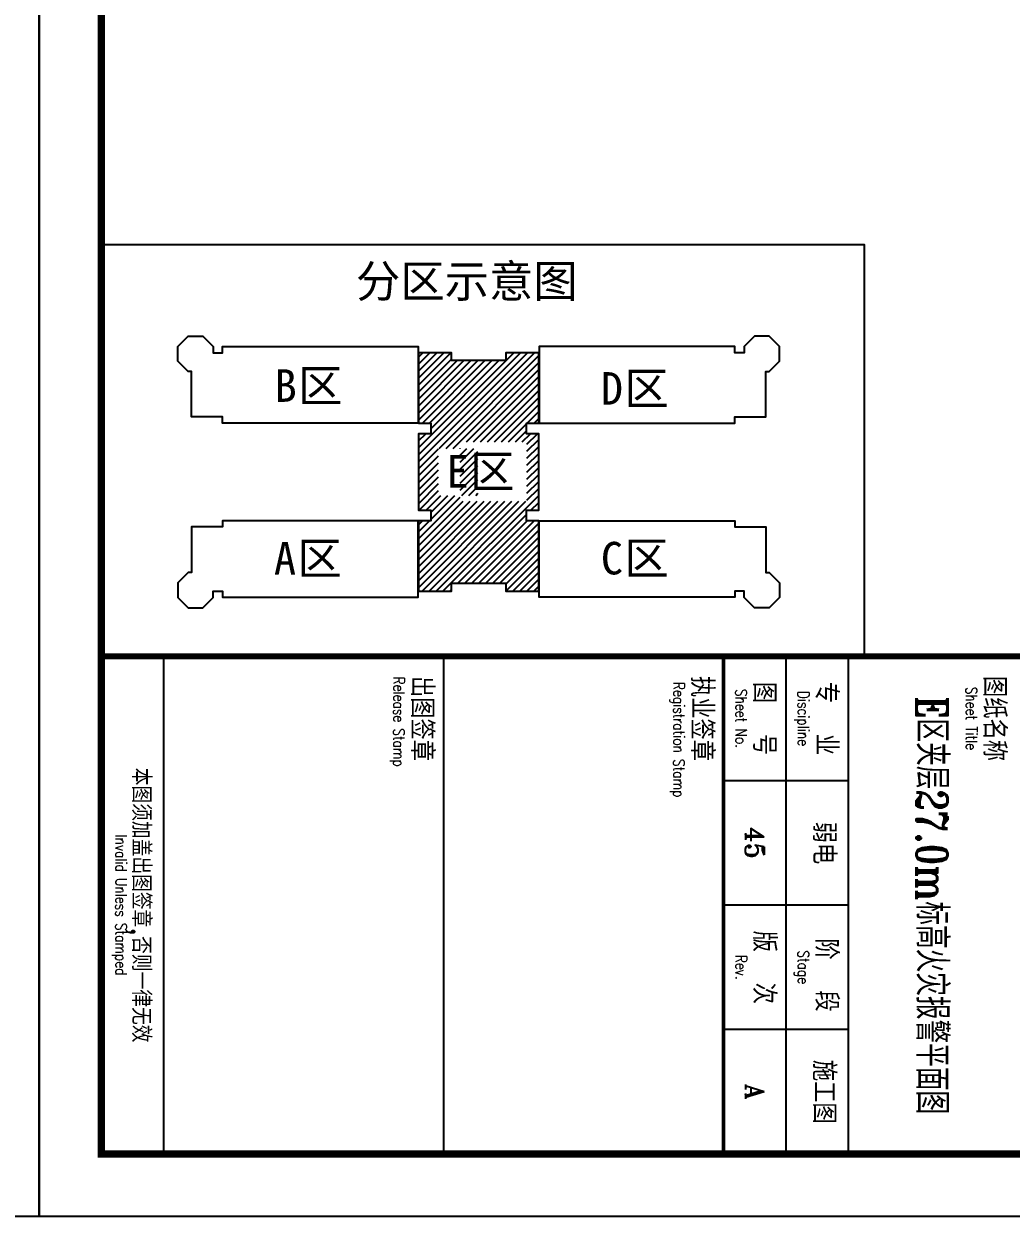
# Model space of a CAD drawing. Extents: x 190999 to 918899, y -200814 to 215286.
# Drawn here: x 834553 to 850420, y -200814 to -181646 of the extents above; entities that cross this region are included whole.
import ezdxf
from ezdxf.enums import TextEntityAlignment as Align

# ---------------------------------------------------------------- set-up
doc = ezdxf.new("R2010")
doc.units = 0
doc.header["$LTSCALE"] = 1000
doc.header["$MEASUREMENT"] = 0
for name, color, linetype in [('PUB_HATCH', 250, 'Continuous'), ('图框', 189, 'Continuous'), ('房间名称', 7, 'Continuous')]:
    doc.layers.add(name, color=color, linetype=linetype)
doc.styles.add('HT', font='simhei.ttf')
doc.styles.add('TKZ1_tjhts.shx', font='tjromant.shx', dxfattribs={"bigfont": 'tjhts.shx'})
doc.styles.add('TKZ2_tjkts.shx', font='tjromant.shx', dxfattribs={"bigfont": 'tjkts.shx'})

# ---------------------------------------------------------------- blocks, each defined once
blk = doc.blocks.new('TJAD_TK_A0')
at = {"layer": '图框'}
for p, q in [((2162, 399.3), (973, 399.3)), ((2162, -441.7), (2162, 399.3)), ((2072, -311.7), (2152, -311.7)), ((2092, -311.7), (2092, -331.7)), ((2112, -311.7), (2112, -331.7)), ((2132, -311.7), (2132, -331.7)), ((2072, -321.7), (2152, -321.7)), ((2072, -376.7), (2152, -376.7)), ((2072, -421.7), (2152, -421.7)), ((973, -441.7), (2162, -441.7))]:
    blk.add_line(p, q, dxfattribs=at)
at = {"layer": '图框', "const_width": 1.2}
blk.add_lwpolyline([(2152, -431.7), (2152, 389.3), (998, 389.3), (998, -431.7)], close=True, dxfattribs=at)
at = {"layer": '图框'}
for points, const_width in [([(2072, 389.3), (2072, -431.7)], 1), ([(2072, -331.7), (2152, -331.7)], 0.6)]:
    blk.add_lwpolyline(points, dxfattribs=dict(at, const_width=const_width))
at = {"layer": '图框', "style": 'TKZ2_tjkts.shx'}
for s, height, p in [('图纸名称', 3.6, (2082, -288.16)), ('专  业', 3.6, (2082, -315.16)), (' 阶  段', 3.6, (2122, -315.16)), ('图  号', 3.6, (2082, -325.16)), ('版  次', 3.6, (2122, -325.16)), ('执业签章', 3.6, (2082, -335.16)), ('出图签章', 3.6, (2082, -380.16)), ('本图须加盖出图签章,否则一律无效', 3, (2112, -425.28))]:
    blk.add_text(s, height=height, dxfattribs=at).set_placement(p, align=Align.MIDDLE_CENTER)
at = {"layer": '图框', "style": 'TKZ2_tjkts.shx', "width": 0.8}
for s, p in [('Sheet Title', (2082, -291.86)), ('Discipline', (2082, -318.86)), ('Stage', (2122, -318.86)), ('Sheet No.', (2082, -328.86)), ('Rev.', (2122, -328.86)), ('Registration Stamp', (2085.41, -338.86)), ('Release Stamp', (2082.52, -383.86)), ('Invalid Unless Stamped', (2112, -428.53))]:
    blk.add_text(s, height=1.8, dxfattribs=at).set_placement(p, align=Align.MIDDLE_CENTER)
at = {"layer": '图框', "color": 3, "style": 'TKZ1_tjhts.shx'}
for s, height, p in [('弱电', 3.6, (2102, -315.54)), ('施工图', 3.6, (2142, -315.54)), ('A', 3, (2142, -326.7))]:
    blk.add_text(s, height=height, dxfattribs=at).set_placement(p, align=Align.MIDDLE_CENTER)

msp = doc.modelspace()

# ---------------------------------------------------------------- hatches: boundary and pattern name
at = {"layer": 'PUB_HATCH'}
h = msp.add_hatch(dxfattribs=at)
h.set_pattern_fill('ANSI31', color=256, scale=50, style=0)
h.set_pattern_definition([(45, (217865.26, 1045398.1), (-56.1266008, 56.1266008), [])])
edge = h.paths.add_edge_path(flags=16)
edge.add_line((841219.7, -189227.8), (841850.3, -189227.8))
edge.add_line((841850.3, -189227.8), (841850.3, -188470.2))
edge.add_line((841850.3, -188470.2), (841219.7, -188470.2))
edge.add_line((841219.7, -188470.2), (841219.7, -189227.8))
edge.add_line((841565.3, -189319.3), (842638.9, -189319.3))
edge.add_line((842638.9, -189319.3), (842638.9, -188366.8))
edge.add_line((842638.9, -188366.8), (841565.3, -188366.8))
edge.add_line((841565.3, -188366.8), (841565.3, -189319.3))
h.paths.add_polyline_path([(841862, -190639.2), (842297, -190639.2), (842297, -190764.2), (842829.5, -190764.2), (842829.5, -189634.2), (842632, -189634.2), (842632, -189464.2), (842827, -189464.2), (842827, -188234.2), (842632, -188234.2), (842632, -188064.2), (842829.5, -188064.2), (842829.5, -186934.2), (842297, -186934.2), (842297, -187059.2), (841427.1, -187059.2), (841427.1, -186934.2), (840894.5, -186934.2), (840894.5, -188064.2), (841092.1, -188064.2), (841092.1, -188234.2), (840897.1, -188234.2), (840897.1, -189464.2), (841092.1, -189464.2), (841092.1, -189634.2), (840894.5, -189634.2), (840894.5, -190764.2), (841427.1, -190764.2), (841427.1, -190639.2)])

# ---------------------------------------------------------------- linework, layer by layer
msp.add_lwpolyline([(835798.5, -191813.5), (848064, -191813.5), (848064, -185196), (835798.5, -185196)], close=True)
for points in [[(840889.5, -186934.2), (840889.5, -188064.2), (837747, -188064.2), (837747, -187964.2), (837247, -187964.2), (837247, -187234.2), (837193.9, -187234.2), (837027, -187067.3), (837027, -186831.2), (837194, -186664.2), (837430.1, -186664.2), (837597.1, -186831.2), (837597.1, -186934.2), (837747, -186934.2), (837747, -186834.2), (840889.5, -186834.2), (840889.5, -186934.2)], [(842834.5, -186934.2), (842834.5, -188064.2), (845977, -188064.2), (845977, -187964.2), (846477.1, -187964.2), (846477.1, -187234.2), (846530.2, -187234.2), (846697.1, -187067.3), (846697.1, -186831.2), (846530.1, -186664.2), (846294, -186664.2), (846127, -186831.2), (846127, -186934.2), (845977, -186934.2), (845977, -186834.2), (842834.5, -186834.2), (842834.5, -186934.2)], [(841862, -190639.2), (842297, -190639.2), (842297, -190764.2), (842829.5, -190764.2), (842829.5, -190764.2), (842829.5, -189634.2), (842632, -189634.2), (842632, -189464.2), (842827, -189464.2), (842827, -188234.2), (842632, -188234.2), (842632, -188064.2), (842829.5, -188064.2), (842829.5, -186934.2), (842297, -186934.2), (842297, -187059.2), (841427.1, -187059.2), (841427.1, -186934.2), (840894.5, -186934.2), (840894.5, -188064.2), (841092.1, -188064.2), (841092.1, -188234.2), (840897.1, -188234.2), (840897.1, -189464.2), (841092.1, -189464.2), (841092.1, -189634.2), (840894.5, -189634.2), (840894.5, -190764.2), (840894.5, -190764.2), (841427.1, -190764.2), (841427.1, -190639.2), (841862, -190639.2)], [(840889.5, -190764.2), (840889.5, -189634.2), (837747, -189634.2), (837747, -189734.2), (837247, -189734.2), (837247, -190464.2), (837193.9, -190464.2), (837027, -190631.1), (837027, -190867.2), (837194, -191034.2), (837430.1, -191034.2), (837597.1, -190867.2), (837597.1, -190764.2), (837747, -190764.2), (837747, -190864.2), (840889.5, -190864.2), (840889.5, -190764.2)], [(842834.5, -190764.2), (842834.5, -189634.2), (845977, -189634.2), (845977, -189734.2), (846477.1, -189734.2), (846477.1, -190464.2), (846530.2, -190464.2), (846697.1, -190631.1), (846697.1, -190867.2), (846530.1, -191034.2), (846294, -191034.2), (846127, -190867.2), (846127, -190764.2), (845977, -190764.2), (845977, -190864.2), (842834.5, -190864.2), (842834.5, -190764.2)]]:
    msp.add_lwpolyline(points)

# ---------------------------------------------------------------- block references
at = {"layer": '图框', "xscale": 100, "yscale": 100, "zscale": 100, "rotation": 270}
for p in [(794868.8, 15386.5), (878968.8, 15386.5)]:
    msp.add_blockref('TJAD_TK_A0', p, dxfattribs=at)

# ---------------------------------------------------------------- texts
at = {"layer": '图框', "color": 3, "style": 'TKZ1_tjhts.shx', "width": 0.8}
msp.add_text('E区夹层27.0m标高火灾报警平面图', height=500, rotation=270, dxfattribs=at).set_placement((849148.5, -195813.5), align=Align.MIDDLE_CENTER)
at = {"layer": '图框', "color": 3, "style": 'TKZ1_tjhts.shx'}
msp.add_text('45', height=300, rotation=270, dxfattribs=at).set_placement((846298.5, -194813.5), align=Align.MIDDLE_CENTER)
at = {"layer": '房间名称', "style": 'HT'}
for s, height, p in [('分区示意图', 522.78, (839889.8, -186043.7)), ('B', 522.8, (838584, -187722.5)), ('区', 522.8, (838962.1, -187722.5)), ('D', 522.8, (843826, -187767.7)), ('区', 522.8, (844204.1, -187767.7)), ('E', 522.8, (841346, -189101.5)), ('区', 522.8, (841724.1, -189101.5)), ('区', 522.8, (838950.3, -190498.8)), ('区', 522.8, (844204.1, -190496.9)), ('A', 522.8, (838572.2, -190498.8)), ('C', 522.8, (843826, -190496.9))]:
    msp.add_text(s, height=height, dxfattribs=at).set_placement(p)

doc.saveas('drawing.dxf')
